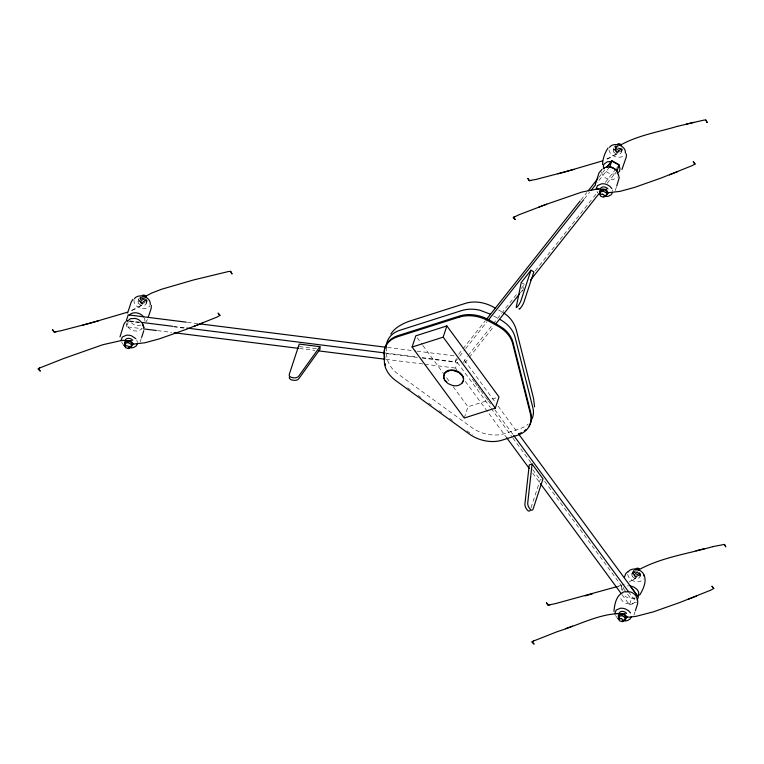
<?xml version="1.0" encoding="UTF-8"?>
<svg xmlns="http://www.w3.org/2000/svg" width="764" height="764" viewBox="0 0 764 764"><rect width="100%" height="100%" fill="white"/><g stroke="black" fill="none" stroke-linecap="round" stroke-linejoin="round"><path stroke-width="0.57" stroke-dasharray="3.82 2.86" d="M133.996 299.966C133.289 306.221 141.235 309.888 146.535 308.236A8.576 6.16 18.2 0 0 149.801 305.781M621.39 586.15L621.982 591.231M522.719 291.103L524.133 284.16L521.21 282.537M140.318 301.274L140.433 302.859L143.25 303.766A2.149 1.538 18.2 0 0 143.909 301.713L142.133 300.72L140.318 301.274L141.426 297.922M616.529 146.545L615.211 150.651L616.338 152.132L618.362 152.389L619.833 147.901M634.13 574.366L634.254 575.951L637.071 576.858A2.149 1.538 18.2 0 0 637.73 574.805L635.954 573.812L634.13 574.366L635.237 571.014M140.156 341.938L141.244 338.576M615.259 190.561L616.357 187.199M633.967 615.03L635.065 611.668M126.652 326.763L126.518 323.621C126.843 327.364 130.434 329.857 133.815 330.716A8.547 6.141 18.2 0 0 139.172 330.631L142.104 328.711L126.652 326.763L128.123 322.274M138.083 301.293L138.781 299.163M140.251 297.74L140.328 299.545L143.47 301.274L146.487 300.319L145.981 301.856L142.963 302.821L139.822 301.083L140.213 296.843M139.822 301.083L140.328 299.545M142.963 302.821L143.47 301.274M143.995 303.251L145.475 298.762M146.239 303.394L146.936 301.264M422.186 357.638L455.239 361.792L456.347 358.431M456.92 369.986L455.516 368.076L457.359 362.47L419.665 357.733M463.662 362.47L464.397 360.226L467.358 356.492M464.245 418.023L467.94 406.792L487.909 400.431M613.253 149.935L613.96 147.805M615.421 146.392L615.507 148.187L618.639 149.925L621.657 148.961L621.151 150.498L618.133 151.463L615.001 149.725L615.383 145.494M615.001 149.725L615.507 148.187M618.133 151.463L618.639 149.925M619.107 151.874L620.215 148.512M621.418 152.036L622.116 149.906M530.999 507.764L540.196 479.782L543.013 478.894M631.904 574.347L632.611 572.217M633.652 574.136L634.034 569.896L633.652 574.136L636.784 575.875L639.802 574.91L640.308 573.372L637.291 574.327L634.158 572.599M636.784 575.875L637.291 574.327M637.816 576.342L639.287 571.854M621.991 594.65L629.479 604.84L631.322 599.224L635.342 597.945M640.07 576.448L640.767 574.318A4.221 3.037 18.2 0 1 634.75 575.712A4.221 3.037 18.2 0 1 633.939 570.536M135.199 308.962L130.491 311.053L142.4 304.655L138.742 299.918L137.931 300.395M610.369 157.613L605.671 159.695L617.579 153.297L613.922 148.56L613.11 149.037M629.02 582.015L636.231 577.708L632.573 572.971L631.761 573.449M147.462 319.562L145.819 322.045M580.888 200.044L586.809 192.557M598.661 177.582L604.591 170.095M609.624 167.02L596.971 182.968M455.239 361.792L458.944 357.113M459.689 356.177L464.875 349.635M465.62 348.699L487.117 321.568M584.441 198.783L589.598 192.27M468.093 355.556L492.513 324.748M493.257 323.812L517.591 293.109M521.277 288.458L524.228 284.733M535.278 270.79L563.288 235.446M564.023 234.519L592.769 198.248M593.504 197.322L597.935 191.745M605.298 182.443L615.622 169.427M616.357 168.491L618.563 165.702M464.779 363.034L468.485 358.354M469.22 357.418L493.687 326.543M520.246 293.051L522.452 290.253M607.227 183.293L616.94 171.05M458.572 354.315L462.287 349.664M463.032 348.728L485.331 320.775M623.93 587.363L622.421 589.407A8.394 6.036 18.2 0 0 622.144 590.801M144.024 298.218A2.149 1.538 18.2 0 1 143.069 297.912L142.419 298.504L143.775 299.765L147.452 301.054M143.021 297.979L142.41 298.533L146.726 301.274M141.302 305.514L139.411 306.746M616.481 154.156L614.581 155.388M635.132 578.568L633.232 579.8M615.431 149.897L617.245 149.343L619.021 150.336A2.149 1.538 18.2 0 1 618.362 152.389M621.151 585.31L618.267 586.255L624.322 584.107M139.707 298.39L142.725 297.425M614.877 147.032L617.895 146.067M492.35 399.018L496.791 397.605M633.528 571.443L636.546 570.479M629.479 604.84L636.507 602.595M621.896 149.916L617.599 147.146L620.549 149.343L622.631 149.696M640.547 574.327L636.25 571.558L636.842 571.052C635.237 572.465 639.649 573.726 640.547 574.327L641.283 574.108M616.109 173.695C612.021 174.88 607.323 173.304 604.696 169.971M634.817 598.164L628.81 598.088A8.605 6.179 18.2 0 1 624.007 595.146A8.394 6.036 18.2 0 1 622.966 593.762M140.996 325.072L137.988 325.464A8.595 6.179 18.2 0 1 133.232 324.28L129.584 321.357L139.516 322.599M187.438 322.312L198.096 323.649M387.577 347.448L415.855 351.001M417.029 351.153L454.733 355.89M129.708 320.909L139.621 322.15M173.781 326.438L185.614 327.928M384.407 352.901L417.459 357.046M128.495 321.157L139.153 322.494M173.495 326.811L185.346 328.3M386.393 347.305L386.67 353.589L418.481 357.581M299.335 346.589L316.582 348.747M157.489 330.64L171.69 332.426M299.488 348.479L314.873 350.409M385.868 359.328L423.648 364.075M424.822 364.218L455.516 368.076M498.577 309.964L501.566 311.616M493.601 315.952L497.689 318.216M143.508 297.855L145.857 299.163L145.981 301.856M617.57 153.316L613.922 148.56M636.221 577.727L632.573 572.971M142.39 304.674L138.742 299.918M407.613 387.816L410.478 389.898M418.109 395.437L420.974 397.519M428.614 403.058L431.469 405.14M439.109 410.679L441.974 412.761M449.604 418.309L452.469 420.381M466.785 430.781L469.65 432.854A29.71 21.335 18.2 0 0 472.448 434.706M617.751 618.563L615.039 614.877M123.94 345.481L121.218 341.794M596.923 191.735L597.849 192.986M464.397 360.226L495.32 402.313M498.128 406.133L517.811 432.93M472.362 379.192L474.463 382.048M475.16 383.003L477.261 385.868M477.968 386.823L480.069 389.678M480.766 390.633L484.978 396.354M485.675 397.309L487.776 400.174M488.473 401.119L490.584 403.984M494.786 409.705L513.007 434.506M628.333 591.47L635.925 601.803L631.685 604.018L626.948 603.636A8.49 6.093 18.2 0 1 621.103 599.243L620.502 597.792M457.359 362.47L490.392 407.422M491.099 408.377L512.186 437.084M512.892 438.049L531.219 462.994M544.617 481.215L631.322 599.224M532.67 469.535L540.196 479.782M465.324 381.427L506.666 437.696M532.689 473.117L539.718 482.686M417.201 337.736L422.129 344.449M422.836 345.414L450.321 382.821M453.138 386.651L467.94 406.792M136.718 339.913L137.53 342.568M608.984 149.878C609.777 155.464 616.605 158.32 621.648 156.859A8.576 6.16 18.2 0 0 624.102 155.436M627.693 574.347C628.486 579.933 635.314 582.789 640.356 581.328A8.576 6.16 18.2 0 0 643.622 578.873M612.413 189.844L612.642 191.181M601.631 171.814L602.147 174.297L603.78 176.551A8.289 5.95 18.2 0 0 607.323 178.843L613.014 179.55L616.615 177.936A8.595 6.179 18.2 0 0 617.427 177M621.036 147.805L621.151 150.498M639.688 572.217L639.802 574.91M386.67 353.589C386.383 361.935 391.588 369.404 398.159 374.093L471.636 427.448A29.71 21.335 18.2 0 0 504.565 433.599L519.797 428.747A29.71 21.335 18.2 0 0 528.125 424.077M146.363 299.096A4.221 3.037 18.2 0 1 145.609 302.936A4.221 3.037 18.2 0 1 140.318 302.277A4.221 3.037 18.2 0 1 139.22 298.199M140.108 297.483A4.221 3.037 18.2 0 1 141.321 297.101M622.068 148.827A4.221 3.037 18.2 0 1 619.575 151.969A4.221 3.037 18.2 0 1 614.543 149.973A4.221 3.037 18.2 0 1 615.287 146.125M618.181 146.535A2.149 1.538 18.2 0 1 617.35 145.848M627.349 585.94A8.509 6.112 18.2 0 1 628.715 585.835M637.835 571.31A2.149 1.538 18.2 0 1 636.889 571.004M144.31 317.977A8.289 5.95 18.2 0 1 144.835 321.224M632.487 576.514A4.221 3.037 18.2 0 0 639.621 577.412A4.221 3.037 18.2 0 0 635.849 572.274A4.221 3.037 18.2 0 0 632.487 576.514M138.656 303.461A4.221 3.037 18.2 0 0 145.8 304.358A4.221 3.037 18.2 0 0 142.018 299.221A4.221 3.037 18.2 0 0 138.656 303.461M613.836 152.103A4.221 3.037 18.2 0 0 620.97 153.001A4.221 3.037 18.2 0 0 617.197 147.863A4.221 3.037 18.2 0 0 613.836 152.103"/><path stroke-width="1.15" d="M120.979 340.477L122.374 336.962L126.461 335.205A8.452 6.074 18.2 0 1 131.57 335.854L135.811 338.662M596.082 189.09L597.486 185.585L601.574 183.828A8.452 6.074 18.2 0 1 606.683 184.477L609.72 186.168L611.83 188.536M614.791 613.559L616.185 610.054L620.282 608.297A8.452 6.074 18.2 0 1 625.382 608.946L628.428 610.637L630.539 613.005M150.279 304.616C151.052 297.845 141.77 293.939 136.393 296.929A8.452 6.074 18.2 0 0 134.474 298.791M625.391 153.23C626.165 146.459 616.873 142.562 611.496 145.542A8.452 6.074 18.2 0 0 609.576 147.414M532.059 463.987L527.752 502.817A4.24 2.091 72.3 0 0 529.175 507.859L529.968 508.929A4.24 2.091 72.3 0 0 533.071 509.111L543.013 478.894L532.059 463.987L529.242 464.884L524.935 503.715A4.24 2.091 72.3 0 0 526.358 508.757L527.15 509.827A4.24 2.091 72.3 0 0 530.264 510.008M119.996 336.895L123.902 324.222L125.535 321.73M617.064 145.074L618.019 143.794A2.149 1.538 18.2 0 1 620.865 144.721L621.161 145.504M635.772 569.543L636.718 568.263A2.149 1.538 18.2 0 1 639.573 569.19M141.607 337.459L143.794 330.726M595.366 184.067L599.014 172.845L601.975 169.417M616.72 186.072L619.174 177.897L618.544 174.832M635.428 610.541L637.606 603.818L637.759 600.838M125.506 341.976L125.115 346.216L125.506 341.976L128.524 341.021L131.656 342.749L131.274 346.99L128.257 347.954M125 343.523L128.018 342.558L128.524 341.021M131.274 346.99L131.656 342.749M412.102 347.047L415.788 335.826L446.864 325.922L499.007 396.898L495.32 408.119L464.245 418.023L412.102 347.047L443.177 337.144L446.864 325.922M530.961 270.236L521.029 300.453A4.24 0.754 -61.1 0 1 518.154 305.715L517.457 306.603A4.24 0.754 -61.1 0 1 516.263 306.851L521.21 282.537L530.961 270.236L533.883 271.85L523.951 302.067A4.24 0.754 -61.1 0 1 521.077 307.338L520.38 308.226A4.24 0.754 -61.1 0 1 519.186 308.465M600.628 190.551L600.237 194.791L600.628 190.551L603.646 189.587L606.788 191.325L606.396 195.565L604.381 196.205M603.168 168.634L605.527 167.326L609.624 167.02L611.993 160.736L619.308 164.776L616.94 171.05L618.162 174.746M600.122 192.089L603.14 191.134L603.646 189.587M606.396 195.565L606.788 191.325M618.945 619.27L619.327 615.03L622.345 614.065L625.487 615.803L625.095 620.043L622.077 620.998M618.821 616.567L621.839 615.612L622.345 614.065M625.095 620.043L625.487 615.803M637.243 600.351L638.351 596.99L518.517 433.885M127.569 313.059L131.312 301.828L132.955 299.345M148.206 317.318L151.205 308.331L151.31 305.333M624.379 577.164L625.764 573.592L628.065 571.51M125.745 341.699L125.382 340.343L120.922 340.639M600.867 190.274L600.504 188.918L597.056 189.08L581.862 192.07L546.737 204.179L519.004 214.751L513.322 217.473L515.289 219.526L513.322 217.473L514.774 216.565M557.519 631.551C577.737 625.429 597.983 614.266 619.212 613.54M137.415 343.829L136.116 346.044L133.643 347.467A8.576 6.16 18.2 0 1 128.677 347.63M612.527 192.452L611.229 194.658L608.746 196.081A8.576 6.16 18.2 0 1 603.789 196.252M631.226 616.92L629.937 619.126L627.454 620.559A8.576 6.16 18.2 0 1 622.498 620.721M621.934 169.503L626.318 156.945L626.423 153.956M126.9 321.539L130.415 318.703L135.066 318.445A8.404 6.036 18.2 0 1 139.611 320.326L142.486 323.535L143.938 327.746L143.431 326.209M462.067 382.859L463.041 381.503A10.314 7.411 18.2 0 0 463.108 376.576C460.568 371.371 453.921 368.85 448.458 370.425M319.925 346.675L298.724 376.165A4.24 2.846 -2.5 0 1 293.997 377.798L292.507 377.617A4.24 2.846 -2.5 0 1 289.289 374.293L299.221 344.067L319.925 346.675L320.04 349.186L298.839 378.677A4.24 2.846 -2.5 0 1 294.111 380.319L292.622 380.128A4.24 2.846 -2.5 0 1 289.403 376.805M486.076 319.849L580.143 200.98M588.299 190.685L597.925 178.518M606.807 167.287L611.993 160.736M390.786 334.078C395.007 327.46 402.112 324.051 408.32 321.548L465.61 303.298C475.762 300.262 486.744 302.85 495.588 308.312M606.721 167.421L611.458 161.462L607.351 161.767L604.162 164.012A8.404 6.036 18.2 0 0 603.56 167.526L603.98 168.758M318.416 350.857L384.684 359.175L384.407 352.901A29.71 21.335 18.2 0 1 398.063 335.616L459.556 316.019A29.71 21.335 18.2 0 1 488.607 319.696L583.706 199.71M591.078 190.408L595.5 184.831M488.607 319.696L495.912 323.745L519.501 293.978M530.56 280.025L599.119 193.521M608.058 147.968C604.849 152.685 602.643 158.95 602.576 164.671M639.64 595.137C643.613 588.748 648.006 579.332 642.514 572.522C639.478 569.295 634.244 567.881 630.204 570.02A8.452 6.074 18.2 0 0 628.285 571.883M129.326 315.083C133.194 310.958 140.461 312.734 143.651 316.869M219.927 315.417L218.065 313.106L219.936 315.427L216.871 317.146L186.33 329.332L159.456 338.824L144.893 342.788L132.649 344.153M713.748 588.461L711.886 586.16L713.767 588.481L710.692 590.19L680.151 602.385L653.277 611.878L636.221 616.3L629.125 617.178L626.174 616.796M620.683 593.886C615.65 597.792 614.485 605.527 613.931 611.515M142.161 295.687L142.906 295.171A2.149 1.538 18.2 0 1 145.762 296.107L146.048 296.881M637.94 570.231C660.86 557.433 687.667 553.862 712.621 546.68M144.692 296.776L151.807 293.004L161.462 289.279L193.712 279.911L228.589 271.497L230.604 271.354L231.969 273.837L230.604 271.354M39.652 367.99L38.2 368.897L40.167 370.951L38.2 368.897L39.652 367.99L63.689 358.507L102.758 344.736L120.922 340.62M533.482 641.044L532.021 641.951L533.988 644.004L532.021 641.951L533.482 641.044L557.519 631.561M448.267 370.989L445.135 372.861L443.655 375.764A10.257 7.373 18.2 0 0 445.087 380.835L448.191 383.662L452.345 385.409A10.257 7.373 18.2 0 0 458.782 385.295L461.914 383.433L463.395 380.52A10.257 7.373 18.2 0 0 461.962 375.458L458.858 372.622L454.704 370.884M607.819 192.748L620.024 191.363L634.578 187.4L661.452 177.907L691.993 165.712L695.059 164.002L693.187 161.681L695.049 163.983M194.285 326.314L202.565 323.057M669.407 174.88L677.687 171.633M688.106 599.358L696.386 596.111M538.821 207.082L546.737 204.179M565.436 628.657L572.532 626.117M130.377 340.773L131.322 340.467M605.499 189.348L606.444 189.033M624.207 613.826L625.143 613.511M127.321 312.256L91.241 322.847L61.053 330.726L54.148 332.006L52.687 329.8L54.148 332.006L56.183 331.805M602.5 160.898L566.41 171.489L536.223 179.368L529.318 180.657L527.867 178.442L529.318 180.657L531.362 180.447M635.046 569.581L637.052 568.941L639.411 570.24M617.312 586.561L554.874 603.78L547.969 605.059L546.518 602.853L547.969 605.059L550.013 604.859M573.917 169.369L557.949 173.81M98.737 320.727L82.77 325.158M585.062 595.891L592.568 593.781M677.324 126.356C658.071 132.124 637.52 135.362 619.871 145.427L618.401 144.53M677.324 126.356L703.768 120.139L705.783 119.996L707.149 122.479L705.783 119.996M695.975 550.768L704.876 548.552M686.225 124.14L693.97 122.278M712.621 546.68L724.434 544.407L725.8 546.89L724.492 544.503M614.743 613.693L617.436 613.463M597.047 189.1L598.737 188.985M121.925 340.524L123.615 340.419M627.502 617.245L626.48 617.006M608.803 192.748L607.829 192.719M133.681 344.172L132.544 343.676M636.918 599.157A8.509 6.112 18.2 0 0 636.154 596.273A8.394 6.036 18.2 0 0 630.262 591.88L624.226 591.794A8.509 6.112 18.2 0 0 621.304 593.714L540.425 483.641M186.254 322.16L128.218 314.873L126.375 320.479L127.502 320.632M199.28 323.793L386.393 347.305M141.827 322.427L172.597 326.285M186.798 328.071L384.407 352.901M143.288 328.864L156.305 330.497M174.058 332.722L298.304 348.327M609.624 167.02L613.807 168.367L616.94 171.05M612.909 161.72L617.885 164.48M490.536 314.252L479.706 310.146A29.72 21.344 18.2 0 0 461.551 310.614L400.059 330.21A29.71 21.335 18.2 0 0 386.393 346.168M495.912 323.745L503.466 328.52A29.815 21.411 18.2 0 1 507.821 332.703A29.729 21.344 18.2 0 1 512.988 342.272L530.913 413.334A29.71 21.335 18.2 0 1 529.07 425.997M610.149 166.342L617.455 170.382M603.14 191.134L606.282 192.862M143.231 295.888L144.797 296.747M621.839 615.612L624.981 617.341M128.018 342.558L131.15 344.297M500.191 319.581C506.904 323.353 512.95 329.236 514.984 336.867L532.909 407.928A29.71 21.335 18.2 0 1 531.066 420.592M599.043 194.094L600.494 195.04M617.751 618.563L619.203 619.518M123.94 345.481L125.392 346.426M503.486 312.887C509.655 316.563 514.201 322.685 516.187 329.561L533.578 398.493L534.561 406.859M125.659 347.677L128.505 348.604A2.149 1.538 18.2 0 0 129.173 346.55L126.318 345.624A2.149 1.538 18.2 0 0 125.592 347.649M600.504 188.918L600.848 189.567M125.382 340.343L125.726 340.992M443.177 337.144L495.32 408.119M513.704 435.461L628.333 591.47M506.666 437.696L529.175 468.322M618.764 165.492L619.967 168.29L619.547 170.983A8.547 6.141 18.2 0 1 617.579 173.036M444.333 378.638L443.827 376.91L444.333 373.682A10.257 7.373 18.2 0 1 448.43 370.339M385.056 363.588L385.486 365.24M644.004 575.082L644.233 576.419M142.897 324.604L143.049 325.741M600.208 193.321A4.221 3.037 18.2 0 1 601.335 189.31A4.221 3.037 18.2 0 1 606.931 190.752A4.221 3.037 18.2 0 1 606.463 194.935M600.332 189.023A4.221 3.037 18.2 0 1 603.56 186.903A4.221 3.037 18.2 0 1 607.915 188.956M618.916 617.799A4.221 3.037 18.2 0 1 620.034 613.788A4.221 3.037 18.2 0 1 625.63 615.23A4.221 3.037 18.2 0 1 625.162 619.413M619.031 613.502A4.221 3.037 18.2 0 1 622.259 611.381A4.221 3.037 18.2 0 1 626.614 613.435M446.682 381.819A10.257 7.373 18.2 0 1 445.269 380.271M448.334 370.932A10.257 7.373 18.2 0 1 454.771 370.827M526.129 429.492A29.71 21.335 18.2 0 1 524.314 430.953M521.43 432.682A29.71 21.335 18.2 0 1 518.746 433.828M125.086 344.745A4.221 3.037 18.2 0 1 126.614 340.61A4.221 3.037 18.2 0 1 132.315 342.874A4.221 3.037 18.2 0 1 130.128 346.751M125.21 340.448A4.221 3.037 18.2 0 1 128.438 338.337A4.221 3.037 18.2 0 1 132.783 340.391M638.465 594.994L637.73 596.235L630.157 585.921L633.834 587.038L636.87 589.254A8.49 6.093 18.2 0 1 638.465 594.994M459.183 317.146L397.691 336.733A29.71 21.335 18.2 0 0 384.034 353.961L384.407 362.26A29.71 21.335 18.2 0 0 395.79 380.625L469.277 433.981A29.71 21.335 18.2 0 0 502.206 440.121L517.429 435.27A29.71 21.335 18.2 0 0 530.55 414.46L512.615 343.399A29.71 21.335 18.2 0 0 497.822 326.123L488.167 320.784A29.71 21.335 18.2 0 0 459.183 317.146M602.5 194.18L601.43 194.247A2.149 1.538 18.2 0 0 600.762 196.291L603.617 197.227A2.149 1.538 18.2 0 0 604.286 195.173L602.5 194.18M621.208 618.649L620.139 618.716A2.149 1.538 18.2 0 0 619.47 620.769L622.326 621.695A2.149 1.538 18.2 0 0 622.985 619.642L621.208 618.649"/></g></svg>
